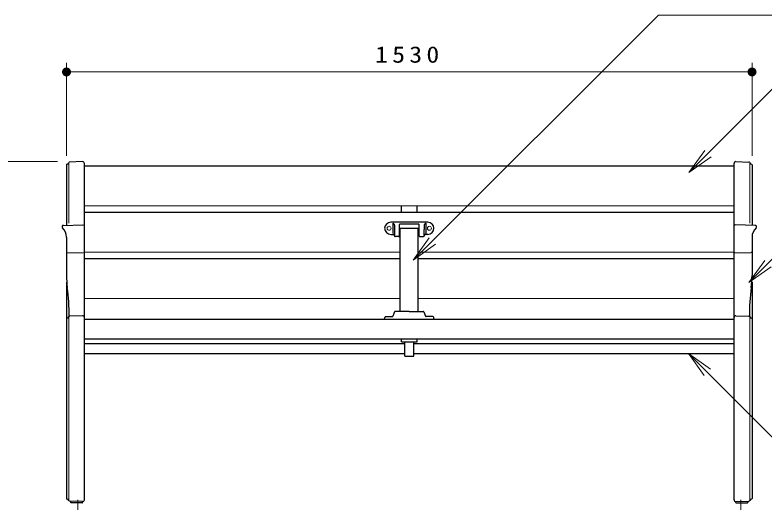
# Model space of a CAD drawing. Units: millimetres on the paper, scale 1:20. Extents: x -365 to 0, y 0 to 257.
# Drawn here: x -283.3 to -199.6, y 105.3 to 159.8 of the extents above; entities that cross this region are included whole.
import ezdxf

# ---------------------------------------------------------------- set-up
doc = ezdxf.new("R2010")
doc.units = ezdxf.units.MM
doc.linetypes.add('USER2', pattern=[6, 3, -1, 1, -1])
doc.layers.add('LY_1', color=7, linetype='Continuous', lineweight=25)
doc.styles.add('ＭＳ ゴシック', font='')
doc.styles.get('ＭＳ ゴシック').set_extended_font_data('MS Gothic')

# ---------------------------------------------------------------- blocks, each defined once
blk = doc.blocks.new('filled_dot')
at = {"color": 0, "linetype": 'Continuous', "lineweight": -2, "const_width": 1.25}
blk.add_lwpolyline([(-0.625, 0, 1), (0.625, 0, 1)], format="xyb", close=True, dxfattribs=at)

msp = doc.modelspace()

# ---------------------------------------------------------------- linework, layer by layer
at = {"layer": 'LY_1', "lineweight": 13}
for p, q in [((-277.582, 144.079), (-277.582, 154.431)), ((-201.082, 144.079), (-201.082, 154.431)), ((-277.582, 153.431), (-201.082, 153.431)), ((-208.133, 142.2), (-206.365, 144.675)), ((-208.133, 142.2), (-206.011, 144.322)), ((-205.658, 143.968), (-208.133, 142.2)), ((-278.582, 143.424), (-304.432, 143.424)), ((-277.32, 143.237), (-277.32, 136.576)), ((-201.344, 143.237), (-201.344, 136.576)), ((-275.582, 138.503), (-203.082, 138.503)), ((-238.882, 132.441), (-237.114, 134.916)), ((-238.882, 132.441), (-236.761, 134.563)), ((-236.407, 134.209), (-238.882, 132.441)), ((-275.732, 133.242), (-277.432, 133.242)), ((-275.582, 133.32), (-240.332, 133.32)), ((-238.332, 133.32), (-203.082, 133.32)), ((-202.932, 133.242), (-201.232, 133.242)), ((-201.437, 129.924), (-199.669, 132.399)), ((-201.437, 129.924), (-199.315, 132.046)), ((-198.962, 131.692), (-201.437, 129.924)), ((-275.582, 128.137), (-240.332, 128.137)), ((-238.332, 128.137), (-203.082, 128.137)), ((-277.32, 126.058), (-277.32, 105.642)), ((-201.344, 126.058), (-201.344, 105.642)), ((-206.419, 119.561), (-208.186, 122.036)), ((-208.186, 122.036), (-205.711, 120.268)), ((-208.186, 122.036), (-206.065, 119.914))]:
    msp.add_line(p, q, dxfattribs=at)
at = {"layer": 'LY_1'}
for p, q in [((-275.789, 143.424), (-277.235, 143.373)), ((-275.582, 105.695), (-275.582, 143.224)), ((-203.082, 105.695), (-203.082, 143.224)), ((-202.875, 143.424), (-201.428, 143.373)), ((-277.582, 143.086), (-277.582, 136.368)), ((-275.582, 142.973), (-203.082, 142.973)), ((-201.082, 143.086), (-201.082, 136.368)), ((-240.207, 137.79), (-240.207, 138.503)), ((-238.457, 137.79), (-238.457, 138.503)), ((-275.582, 137.79), (-203.082, 137.79)), ((-237.257, 136.661), (-241.407, 136.661)), ((-241.163, 136.549), (-241.163, 135.412)), ((-238.286, 136.453), (-240.377, 136.453)), ((-237.5, 136.549), (-237.5, 135.412)), ((-277.936, 136.312), (-275.782, 136.368)), ((-275.782, 136.368), (-275.618, 136.32)), ((-240.967, 135.636), (-240.967, 135.218)), ((-240.427, 135.161), (-240.427, 136.403)), ((-240.332, 135.985), (-238.332, 135.985)), ((-240.332, 126.713), (-240.332, 135.985)), ((-238.332, 126.713), (-238.332, 135.985)), ((-238.236, 135.161), (-238.236, 136.403)), ((-237.696, 135.636), (-237.696, 135.218)), ((-202.882, 136.368), (-203.046, 136.32)), ((-200.728, 136.312), (-202.882, 136.368)), ((-277.582, 134.995), (-277.582, 130.705)), ((-241.407, 135.311), (-241.092, 135.311)), ((-241.07, 135.297), (-240.973, 135.114)), ((-240.527, 135.061), (-240.885, 135.061)), ((-238.136, 135.061), (-237.779, 135.061)), ((-237.593, 135.297), (-237.69, 135.114)), ((-237.257, 135.311), (-237.571, 135.311)), ((-201.082, 134.995), (-201.082, 130.705)), ((-275.582, 132.607), (-240.332, 132.607)), ((-238.332, 132.607), (-203.082, 132.607)), ((-277.582, 129.979), (-277.582, 105.833)), ((-201.082, 129.979), (-201.082, 105.833)), ((-240.969, 126.649), (-241.151, 126.17)), ((-239.332, 126.713), (-240.876, 126.713)), ((-239.332, 126.713), (-237.788, 126.713)), ((-237.694, 126.649), (-237.512, 126.17)), ((-275.789, 126.231), (-277.235, 126.18)), ((-275.582, 125.838), (-203.082, 125.838)), ((-242.082, 125.838), (-242.071, 126.043)), ((-242.082, 125.838), (-236.582, 125.838)), ((-241.971, 126.138), (-241.198, 126.138)), ((-236.692, 126.138), (-237.466, 126.138)), ((-236.582, 125.838), (-236.592, 126.043)), ((-202.875, 126.231), (-201.428, 126.18)), ((-275.582, 123.638), (-203.082, 123.638)), ((-275.582, 123.121), (-239.832, 123.121)), ((-240.207, 123.338), (-240.207, 123.638)), ((-240.207, 123.338), (-238.457, 123.338)), ((-239.832, 121.736), (-239.832, 123.331)), ((-238.832, 121.736), (-238.832, 123.331)), ((-238.832, 123.121), (-203.082, 123.121)), ((-238.457, 123.338), (-238.457, 123.638)), ((-275.582, 122.036), (-239.832, 122.036)), ((-239.832, 121.736), (-238.832, 121.736)), ((-238.832, 122.036), (-203.082, 122.036)), ((-275.789, 105.495), (-277.235, 105.546)), ((-277.12, 105.542), (-277.12, 105.422)), ((-275.782, 105.389), (-275.782, 105.495)), ((-202.882, 105.389), (-202.882, 105.495)), ((-202.875, 105.495), (-201.428, 105.546)), ((-201.544, 105.542), (-201.544, 105.422)), ((-275.833, 105.339), (-277.071, 105.372)), ((-202.83, 105.339), (-201.592, 105.372))]:
    msp.add_line(p, q, dxfattribs=at)
at = {"layer": 'LY_1', "linetype": 'USER2', "lineweight": 13}
for p, q in [((-276.332, 84.861), (-276.332, 105.695)), ((-202.332, 98.395), (-202.332, 105.695))]:
    msp.add_line(p, q, dxfattribs=at)
at = {"layer": 'LY_1', "lineweight": 13}
for points in [[(-238.882, 132.441), (-211.538, 159.785), (-178.438, 159.785)], [(-208.133, 142.2), (-197.526, 152.807), (-158.489, 152.807)], [(-201.437, 129.924), (-194.366, 136.995), (-158.319, 136.995)], [(-208.186, 122.036), (-198.875, 112.724), (-174.801, 112.724)]]:
    msp.add_lwpolyline(points, dxfattribs=at)
for centre in [(-241.582, 135.986), (-237.082, 135.986)]:
    msp.add_circle(centre, 0.225, dxfattribs=at)
at = {"layer": 'LY_1'}
for centre, radius, start, end in [((-277.532, 143.086), 0.05, 92.70761, 180), ((-277.545, 143.361), 0.225, 272.70761, 344.3757), ((-277.232, 143.273), 0.1, 92, 164.3757), ((-275.782, 143.224), 0.2, 360, 92), ((-202.882, 143.224), 0.2, 88, 180), ((-201.432, 143.273), 0.1, 15.6243, 88), ((-201.119, 143.361), 0.225, 195.6243, 267.29239), ((-201.132, 143.086), 0.05, 0, 87.29239), ((-241.407, 135.986), 0.675, 90, 270), ((-240.377, 136.403), 0.05, 90, 180.00001), ((-238.286, 136.403), 0.05, 360, 90), ((-237.257, 135.986), 0.675, 270, 90), ((-277.932, 136.162), 0.15, 91.5, 226.38182), ((-279.044, 134.995), 1.462, 360, 46.38183), ((-275.632, 136.272), 0.05, 360, 73.73655), ((-203.032, 136.272), 0.05, 106.26345, 180), ((-199.62, 134.995), 1.462, 133.61817, 180), ((-200.732, 136.162), 0.15, 313.61817, 88.5), ((-241.092, 135.286), 0.025, 27.86749, 90), ((-240.885, 135.161), 0.1, 207.86749, 270), ((-240.527, 135.161), 0.1, 270, 0), ((-238.136, 135.161), 0.1, 180, 270), ((-237.779, 135.161), 0.1, 270, 332.13251), ((-237.571, 135.286), 0.025, 90, 152.13251), ((-267.582, 130.705), 10, 179.99999, 187.64054), ((-211.082, 130.705), 10, 352.35946, 0), ((-301.072, 126.213), 23.79, 359.91818, 7.64055), ((-177.592, 126.213), 23.79, 172.35945, 180.08182), ((-240.876, 126.613), 0.1, 90, 159.20314), ((-237.788, 126.613), 0.1, 20.79686, 90), ((-277.532, 125.893), 0.05, 92.70761, 180), ((-277.545, 126.168), 0.225, 272.70761, 344.37567), ((-277.232, 126.08), 0.1, 92, 164.3757), ((-275.782, 126.031), 0.2, 360, 92), ((-241.971, 126.038), 0.1, 90, 177), ((-241.198, 126.188), 0.05, 270, 339.20314), ((-237.466, 126.188), 0.05, 200.79686, 270), ((-236.692, 126.038), 0.1, 3, 90), ((-202.882, 126.031), 0.2, 88, 180), ((-201.432, 126.08), 0.1, 15.6243, 88), ((-201.119, 126.168), 0.225, 195.62433, 267.29239), ((-201.132, 125.893), 0.05, 0, 87.29239), ((-277.532, 105.833), 0.05, 179.99999, 267.2924), ((-277.545, 105.558), 0.225, 15.6243, 87.29239), ((-277.232, 105.646), 0.1, 195.6243, 268), ((-275.782, 105.695), 0.2, 268.00001, 0.00001), ((-202.882, 105.695), 0.2, 179.99999, 271.99999), ((-201.432, 105.646), 0.1, 272, 344.3757), ((-201.119, 105.558), 0.225, 92.70761, 164.3757), ((-201.132, 105.833), 0.05, 272.70761, 0), ((-277.07, 105.422), 0.05, 179.99999, 268.50001), ((-275.832, 105.389), 0.05, 268.5, 0), ((-202.832, 105.389), 0.05, 179.99999, 271.49999), ((-201.594, 105.422), 0.05, 271.5, 0)]:
    msp.add_arc(centre, radius, start, end, dxfattribs=at)
at = {"layer": 'LY_1', "lineweight": 13}
for centre, start, end in [((-277.432, 133.392), 179.99999, 270), ((-275.732, 133.392), 270, 0), ((-202.932, 133.392), 179.99999, 270), ((-201.232, 133.392), 270, 0)]:
    msp.add_arc(centre, 0.15, start, end, dxfattribs=at)
at = {"layer": 'LY_1'}
for points in [[(-241.163, 136.549), (-241.142, 136.539), (-241.12, 136.528), (-241.101, 136.515), (-241.081, 136.501), (-241.063, 136.484), (-241.048, 136.466), (-241.034, 136.447), (-241.023, 136.425), (-241.015, 136.402), (-241.007, 136.38), (-241.004, 136.356), (-241, 136.332), (-240.996, 136.309), (-240.995, 136.285), (-240.993, 136.261), (-240.991, 136.237), (-240.989, 136.213), (-240.988, 136.189), (-240.986, 136.165), (-240.985, 136.141), (-240.984, 136.118), (-240.982, 136.094), (-240.981, 136.07), (-240.98, 136.046), (-240.979, 136.022), (-240.978, 135.998), (-240.978, 135.974), (-240.977, 135.95), (-240.976, 135.926), (-240.975, 135.902), (-240.974, 135.878), (-240.974, 135.854), (-240.973, 135.831), (-240.972, 135.807), (-240.972, 135.783), (-240.971, 135.759), (-240.971, 135.735), (-240.97, 135.711), (-240.97, 135.687), (-240.969, 135.663), (-240.969, 135.624), (-240.968, 135.615), (-240.968, 135.607), (-240.968, 135.621), (-240.967, 135.636)], [(-237.5, 136.549), (-237.522, 136.539), (-237.543, 136.528), (-237.563, 136.515), (-237.582, 136.501), (-237.601, 136.484), (-237.615, 136.466), (-237.629, 136.447), (-237.64, 136.425), (-237.648, 136.402), (-237.656, 136.38), (-237.659, 136.356), (-237.663, 136.332), (-237.667, 136.309), (-237.669, 136.285), (-237.671, 136.261), (-237.673, 136.237), (-237.674, 136.213), (-237.676, 136.189), (-237.677, 136.165), (-237.678, 136.141), (-237.68, 136.118), (-237.681, 136.094), (-237.682, 136.07), (-237.683, 136.046), (-237.684, 136.022), (-237.685, 135.998), (-237.686, 135.974), (-237.687, 135.95), (-237.687, 135.926), (-237.688, 135.902), (-237.689, 135.878), (-237.69, 135.854), (-237.69, 135.831), (-237.691, 135.807), (-237.691, 135.783), (-237.692, 135.759), (-237.692, 135.735), (-237.693, 135.711), (-237.693, 135.687), (-237.694, 135.663), (-237.695, 135.624), (-237.695, 135.615), (-237.695, 135.607), (-237.696, 135.621), (-237.696, 135.636)]]:
    msp.add_open_spline(points, degree=3, knots=[0, 0, 0, 0, 1, 1, 1, 2, 2, 2, 3, 3, 3, 4, 4, 4, 5, 5, 5, 6, 6, 6, 7, 7, 7, 8, 8, 8, 9, 9, 9, 10, 10, 10, 11, 11, 11, 12, 12, 12, 13, 13, 13, 14, 14, 14, 15, 15, 15, 15], dxfattribs=at)

# ---------------------------------------------------------------- block references
at = {"layer": 'LY_1', "lineweight": 13, "xscale": 0.4, "yscale": 0.4}
msp.add_blockref('filled_dot', (-277.582, 153.431), dxfattribs=at)
at = {"layer": 'LY_1', "lineweight": 13, "xscale": 0.4, "yscale": 0.4, "rotation": 180}
msp.add_blockref('filled_dot', (-201.082, 153.431), dxfattribs=at)

# ---------------------------------------------------------------- texts
at = {"layer": 'LY_1', "insert": (-239.332, 154.431), "char_height": 1.833, "attachment_point": 8, "style": 'ＭＳ ゴシック'}
msp.add_mtext('\\T1.33;\\W1.15;1530', dxfattribs=at)

doc.saveas('drawing.dxf')
